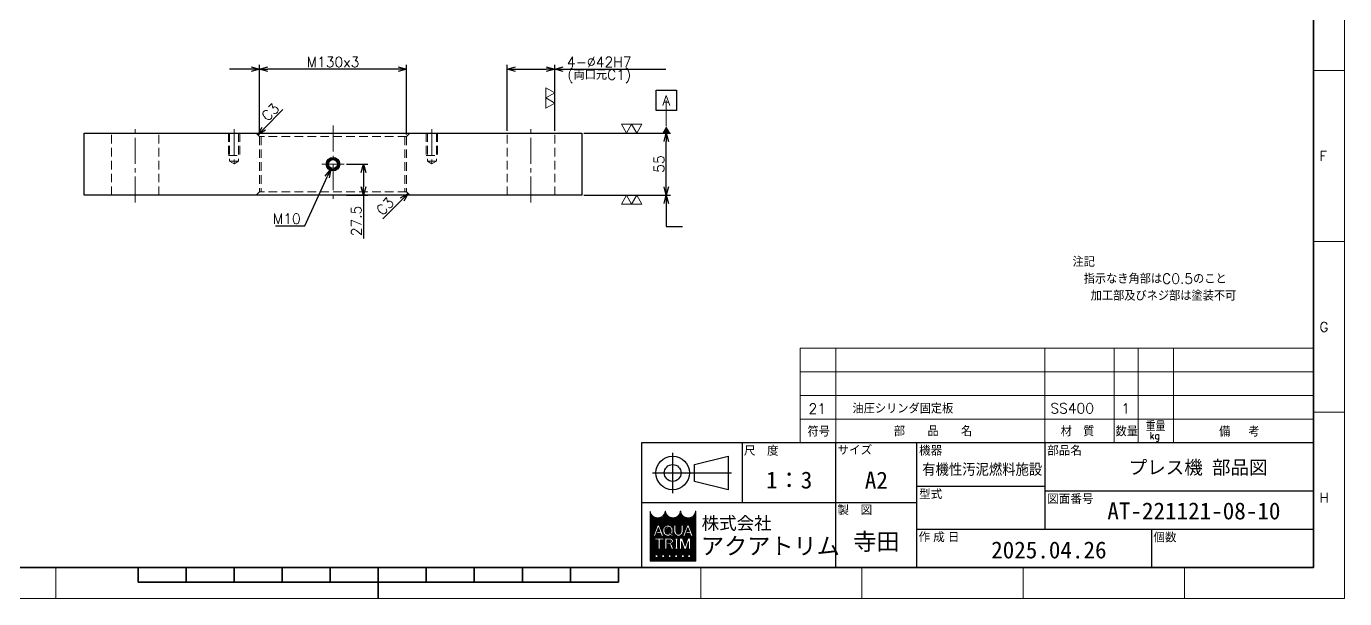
# Model space of a CAD drawing. Header units: millimetres. Extents: x 0 to 1764, y -26 to 1242.
# Drawn here: x 598 to 1764, y 0 to 507 of the extents above; entities that cross this region are included whole.
import ezdxf
from ezdxf import colors
from ezdxf.entities.mleader import LeaderData, LeaderLine
from ezdxf.enums import TextEntityAlignment as Align
from ezdxf.math import Vec2, Vec3

# ---------------------------------------------------------------- set-up
doc = ezdxf.new("R2010")
doc.units = ezdxf.units.MM
doc.header["$LTSCALE"] = 1.2
doc.header["$PDMODE"] = 99
doc.header["$PDSIZE"] = 1
doc.linetypes.add('CENTER2', pattern=[28.575, 19.05, -3.175, 3.175, -3.175])
doc.linetypes.add('HIDDEN', pattern=[9.525, 6.35, -3.175])
for name, color, linetype, lineweight in [('04_HIDDEN', 2, 'HIDDEN', 13), ('05_CENTER', 4, 'CENTER2', 13), ('07_TEXT', 3, 'Continuous', 13), ('08_DIM', 3, 'Continuous', 13), ('90_FRAME', 5, 'Continuous', 35)]:
    doc.layers.add(name, color=color, linetype=linetype, lineweight=lineweight)
doc.layers.add('91_BLANK', color=5, linetype='Continuous', lineweight=0, plot=False)
doc.styles.add('KSS_TXT', font='txt.shx', dxfattribs={"bigfont": 'extfont2.shx'})
doc.styles.add('MS_G', font='MS Gothic.ttf')
doc.styles.get("Standard").update_dxf_attribs({"font": 'txt.shx', "bigfont": 'extfont2.shx'})
doc.styles.add('表題用', font='MS PGothic.ttf')
doc.dimstyles.new('KSS_DIM', dxfattribs={"dimscale": 3, "dimtxt": 3, "dimasz": 2.5, "dimexe": 1.25, "dimexo": 0.625, "dimtad": 1, "dimdsep": 46, "dimtxsty": 'KSS_TXT', "dimblk": 'OPEN30', "dimcen": 0, "dimazin": 2, "dimtfac": 0.75, "dimtmove": 0, "dimatfit": 3, "dimldrblk": 'OPEN30', "dimfxl": 1.25, "dimtolj": 1, "dimarcsym": 0})
doc.dimstyles.new('KSS_DIM$3', dxfattribs={"dimscale": 3, "dimtxt": 3, "dimasz": 2.5, "dimexe": 1.25, "dimexo": 0.625, "dimtad": 1, "dimtih": 1, "dimtoh": 1, "dimdsep": 46, "dimtxsty": 'KSS_TXT', "dimblk": 'OPEN30', "dimcen": 0, "dimazin": 2, "dimtfac": 0.75, "dimtofl": 0, "dimtmove": 0, "dimatfit": 3, "dimldrblk": 'OPEN30', "dimfxl": 1.25, "dimtolj": 1, "dimarcsym": 0})

# ---------------------------------------------------------------- blocks, each defined once
blk = doc.blocks.new('_Open30')
at = {"color": 0, "linetype": 'ByBlock', "lineweight": -2}
for p, q in [((-1, 0.27), (0, 0)), ((0, 0), (-1, -0.27)), ((0, 0), (-1, 0))]:
    blk.add_line(p, q, dxfattribs=at)
blk = doc.blocks.new('*D142')
at = {"layer": '08_DIM', "color": 0, "lineweight": -2, "transparency": 16777216}
for p, q in [((881.4, 384.7), (900.3, 384.7)), ((896.6, 377.2), (896.6, 364.7)), ((881.4, 357.2), (900.3, 357.2)), ((896.6, 357.2), (896.6, 318.9))]:
    blk.add_line(p, q, dxfattribs=at)
at = {"layer": 'Defpoints', "color": 0, "transparency": 16777216}
for p in [(879.5, 384.7), (879.5, 357.2), (896.6, 357.2)]:
    blk.add_point(p, dxfattribs=at)
at = {"layer": '08_DIM', "color": 0, "lineweight": -2, "transparency": 16777216, "xscale": 7.5, "yscale": 7.5, "zscale": 7.5}
for p, rotation in [((896.6, 384.7), 90), ((896.6, 357.2), 270)]:
    blk.add_blockref('_Open30', p, dxfattribs=dict(at, rotation=rotation))
at = {"layer": '08_DIM', "color": 0, "transparency": 16777216, "insert": (890.2, 334.3), "char_height": 9, "attachment_point": 5, "rotation": 90, "style": 'KSS_TXT'}
blk.add_mtext('\\A1;27.5', dxfattribs=at)
blk = doc.blocks.new('*D143')
at = {"layer": '08_DIM', "color": 0, "lineweight": -2, "transparency": 16777216}
for p, q in [((1091.5, 412.2), (1168.1, 412.2)), ((1164.3, 364.7), (1164.3, 404.7)), ((1091.5, 357.2), (1168.1, 357.2))]:
    blk.add_line(p, q, dxfattribs=at)
at = {"layer": 'Defpoints', "color": 0, "transparency": 16777216}
for p in [(1089.6, 412.2), (1164.3, 412.2), (1089.6, 357.2)]:
    blk.add_point(p, dxfattribs=at)
at = {"layer": '08_DIM', "color": 0, "lineweight": -2, "transparency": 16777216, "xscale": 7.5, "yscale": 7.5, "zscale": 7.5}
for p, rotation in [((1164.3, 412.2), 90), ((1164.3, 357.2), 270)]:
    blk.add_blockref('_Open30', p, dxfattribs=dict(at, rotation=rotation))
at = {"layer": '08_DIM', "color": 0, "transparency": 16777216, "insert": (1157.9, 384.7), "char_height": 9, "attachment_point": 5, "rotation": 90, "style": 'KSS_TXT'}
blk.add_mtext('\\A1;55', dxfattribs=at)
blk = doc.blocks.new('*D144')
at = {"layer": '08_DIM', "color": 0, "lineweight": -2, "transparency": 16777216}
for p, q in [((1023.6, 414), (1023.6, 472.4)), ((1031.1, 468.7), (1058.1, 468.7)), ((1065.6, 414), (1065.6, 472.4)), ((1065.6, 468.7), (1136.9, 468.7))]:
    blk.add_line(p, q, dxfattribs=at)
at = {"layer": 'Defpoints', "color": 0, "transparency": 16777216}
for p in [(1065.6, 468.7), (1023.6, 412.2), (1065.6, 412.2)]:
    blk.add_point(p, dxfattribs=at)
at = {"layer": '08_DIM', "color": 0, "lineweight": -2, "transparency": 16777216, "xscale": 7.5, "yscale": 7.5, "zscale": 7.5, "rotation": 180}
blk.add_blockref('_Open30', (1023.6, 468.7), dxfattribs=at)
at = {"layer": '08_DIM', "color": 0, "lineweight": -2, "transparency": 16777216, "xscale": 7.5, "yscale": 7.5, "zscale": 7.5}
blk.add_blockref('_Open30', (1065.6, 468.7), dxfattribs=at)
at = {"layer": '08_DIM', "color": 0, "transparency": 16777216, "char_height": 9, "attachment_point": 5, "style": 'KSS_TXT'}
for s, insert in [('\\A1;4-%%C42H7', (1105, 475)), ('\\A1;(両口元C1)', (1105, 462.3))]:
    blk.add_mtext(s, dxfattribs=dict(at, insert=insert))
blk = doc.blocks.new('*D145')
at = {"layer": '08_DIM', "color": 0, "lineweight": -2, "transparency": 16777216}
for p, q in [((804.6, 411), (804.6, 472.4)), ((927.1, 468.7), (812.1, 468.7)), ((934.6, 411), (934.6, 472.4))]:
    blk.add_line(p, q, dxfattribs=at)
at = {"layer": 'Defpoints', "color": 0, "transparency": 16777216}
for p in [(804.6, 468.7), (804.6, 409.2), (934.6, 409.2)]:
    blk.add_point(p, dxfattribs=at)
at = {"layer": '08_DIM', "color": 0, "lineweight": -2, "transparency": 16777216, "xscale": 7.5, "yscale": 7.5, "zscale": 7.5, "rotation": 180}
blk.add_blockref('_Open30', (804.6, 468.7), dxfattribs=at)
at = {"layer": '08_DIM', "color": 0, "lineweight": -2, "transparency": 16777216, "xscale": 7.5, "yscale": 7.5, "zscale": 7.5}
blk.add_blockref('_Open30', (934.6, 468.7), dxfattribs=at)
at = {"layer": '08_DIM', "color": 0, "transparency": 16777216, "insert": (869.6, 475), "char_height": 9, "attachment_point": 5, "style": 'KSS_TXT'}
blk.add_mtext('\\A1;M130x3', dxfattribs=at)
blk = doc.blocks.new('*D146')
at = {"layer": '08_DIM', "color": 0, "lineweight": -2, "transparency": 16777216}
blk.add_line((808.4, 416), (825.3, 432.9), dxfattribs=at)
at = {"layer": 'Defpoints', "color": 0, "transparency": 16777216}
for p in [(834.3, 441.8), (834.3, 441.8), (803.1, 410.7)]:
    blk.add_point(p, dxfattribs=at)
at = {"layer": '08_DIM', "color": 0, "lineweight": -2, "transparency": 16777216, "xscale": 7.5, "yscale": 7.5, "zscale": 7.5, "rotation": 224.9999999999736}
blk.add_blockref('_Open30', (803.1, 410.7), dxfattribs=at)
at = {"layer": '08_DIM', "color": 0, "transparency": 16777216, "insert": (814.2, 430.7), "char_height": 9, "attachment_point": 5, "rotation": 45, "style": 'KSS_TXT'}
blk.add_mtext('\\A1;C3', dxfattribs=at)
blk = doc.blocks.new('*D147')
at = {"layer": '08_DIM', "color": 0, "lineweight": -2, "transparency": 16777216}
blk.add_line((930.8, 353.3), (913.6, 336.1), dxfattribs=at)
at = {"layer": 'Defpoints', "color": 0, "transparency": 16777216}
for p in [(936.1, 358.7), (904.4, 326.9), (904.4, 326.9)]:
    blk.add_point(p, dxfattribs=at)
at = {"layer": '08_DIM', "color": 0, "lineweight": -2, "transparency": 16777216, "xscale": 7.5, "yscale": 7.5, "zscale": 7.5, "rotation": 44.99999999997391}
blk.add_blockref('_Open30', (936.1, 358.7), dxfattribs=at)
at = {"layer": '08_DIM', "color": 0, "transparency": 16777216, "insert": (915.7, 347.3), "char_height": 9, "attachment_point": 5, "rotation": 45, "style": 'KSS_TXT'}
blk.add_mtext('\\A1;C3', dxfattribs=at)
blk = doc.blocks.new('p1ba02')
for p, q in [((-1.5, 2.6), (1.5, 2.6)), ((0, 0), (-1.5, 2.6)), ((1.5, 2.6), (0, 0)), ((3, 0), (1.5, 2.6)), ((1.5, 2.6), (4.5, 2.6)), ((4.5, 2.6), (3, 0))]:
    blk.add_line(p, q)
blk = doc.blocks.new('*D150')
at = {"layer": '08_DIM', "color": 0, "lineweight": -2, "transparency": 16777216}
for p, q in [((844.8, 329.9), (864.5, 373.3)), ((818.8, 329.9), (844.8, 329.9))]:
    blk.add_line(p, q, dxfattribs=at)
at = {"layer": 'Defpoints', "color": 0, "transparency": 16777216}
for p in [(871.7, 389.2), (867.6, 380.1)]:
    blk.add_point(p, dxfattribs=at)
at = {"layer": '08_DIM', "color": 0, "lineweight": -2, "transparency": 16777216, "xscale": 7.5, "yscale": 7.5, "zscale": 7.5, "rotation": 65.62129502531882}
blk.add_blockref('_Open30', (867.6, 380.1), dxfattribs=at)
at = {"layer": '08_DIM', "color": 0, "transparency": 16777216, "insert": (828.7, 336.3), "char_height": 9, "attachment_point": 5, "style": 'KSS_TXT'}
blk.add_mtext('\\A1;M10', dxfattribs=at)
blk = doc.blocks.new('AM_DATUM')
at = {"transparency": 16777216}
blk.add_lwpolyline([(3, -3), (-3, -3), (-3, 3), (3, 3)], close=True, dxfattribs=at)
blk.add_attdef('DATUM', text='', height=3, dxfattribs=at).set_placement((0, 0), align=Align.MIDDLE)
blk = doc.blocks.new('_DatumFilled')
at = {"color": 0, "linetype": 'ByBlock'}
blk.add_solid([(0, 0.58), (-1, 0), (0, -0.58)], dxfattribs=at)

msp = doc.modelspace()

# ---------------------------------------------------------------- hatches: boundary and pattern name
at = {"layer": '90_FRAME', "lineweight": 5}
h = msp.add_hatch(dxfattribs=at)
h.set_pattern_fill('_USER', color=4, scale=0.9, angle=45, pattern_type=0)
h.set_pattern_definition([(45, (-709.2579, -11.2265), (-0.6363961, 0.6363961), [])])
edge = h.paths.add_edge_path()
edge.add_arc((1190.33, 77.307), 0.192, 90, 180)
edge.add_ellipse((1183.606, 77.307), major_axis=(-6.532, 0), ratio=0.88235294, start_angle=360, end_angle=540, ccw=False)
edge.add_arc((1176.882, 77.307), 0.192, 3.187318, 180)
edge.add_ellipse((1170.158, 77.307), major_axis=(-6.532, 0), ratio=0.88235294, start_angle=360, end_angle=540, ccw=False)
edge.add_arc((1163.433, 77.307), 0.192, 3.187318, 180)
edge.add_ellipse((1156.709, 77.307), major_axis=(-6.532, 0), ratio=0.88235294, start_angle=360, end_angle=540, ccw=False)
edge.add_arc((1149.985, 77.307), 0.192, 3.187318, 90)
edge.add_line((1149.985, 77.499), (1149.985, 33.119))
edge.add_line((1149.985, 33.119), (1190.33, 33.119))
edge.add_line((1190.33, 33.119), (1190.33, 77.499))
h.paths.add_polyline_path([(1156.491, 65.047), (1158.084, 65.047), (1161.706, 55.487), (1161.706, 55.441), (1159.981, 55.441), (1159.08, 57.973), (1155.533, 57.973), (1156.053, 59.433), (1158.56, 59.433), (1157.287, 63.007), (1154.593, 55.441), (1152.868, 55.441), (1152.868, 55.487)], flags=16)
edge = h.paths.add_edge_path(flags=16)
edge.add_ellipse((1165.715, 60.82), major_axis=(-4.419, 0), ratio=0.95652174, start_angle=180, end_angle=360, ccw=False)
edge.add_line((1170.134, 60.82), (1170.134, 59.667))
edge.add_ellipse((1165.715, 59.667), major_axis=(-4.419, 0), ratio=0.95652174, start_angle=142.105255, end_angle=180, ccw=False)
edge.add_line((1169.202, 57.071), (1167.964, 58.092))
edge.add_ellipse((1165.715, 59.781), major_axis=(2.818, 0), ratio=0.99503582, start_angle=-37.042763, end_angle=0)
edge.add_line((1168.533, 59.78), (1168.533, 60.707))
edge.add_ellipse((1165.715, 60.707), major_axis=(2.818, 0), ratio=0.99471826, start_angle=360, end_angle=540)
edge.add_line((1162.897, 60.707), (1162.897, 59.78))
edge.add_ellipse((1165.715, 59.781), major_axis=(2.818, 0), ratio=0.99503582, start_angle=-180, end_angle=-65.757949)
edge.add_line((1166.872, 57.224), (1166.087, 57.988))
edge.add_line((1166.087, 57.988), (1166.938, 58.891))
edge.add_line((1166.938, 58.891), (1170.497, 55.959))
edge.add_line((1170.497, 55.959), (1169.385, 54.779))
edge.add_line((1169.385, 54.779), (1168.049, 56.079))
edge.add_ellipse((1165.715, 59.667), major_axis=(-4.419, 0), ratio=0.95652174, start_angle=0, end_angle=121.883625, ccw=False)
edge.add_line((1161.296, 59.667), (1161.296, 60.82))
h.paths.add_polyline_path([(1161.992, 53.52), (1161.992, 52.175), (1159.11, 52.175, 0.41421356), (1158.918, 51.983), (1158.918, 43.914), (1157.189, 43.914), (1157.189, 51.983, 0.41421356), (1156.997, 52.175), (1154.115, 52.175), (1154.115, 53.52)], flags=16)
edge = h.paths.add_edge_path(flags=16)
edge.add_line((1163.087, 53.52), (1167.505, 53.52))
edge.add_ellipse((1167.505, 50.993), major_axis=(-3.101, 0), ratio=0.8148203, start_angle=111.386975, end_angle=270, ccw=False)
edge.add_arc((1167.981, 47.568), 1.256, 22.272952, 58.553113, ccw=False)
edge.add_line((1169.143, 48.044), (1170.799, 43.991))
edge.add_line((1170.799, 43.991), (1170.799, 43.914))
edge.add_line((1170.799, 43.914), (1168.935, 43.914))
edge.add_line((1168.935, 43.914), (1167.473, 47.984))
edge.add_arc((1166.76, 47.697), 0.768, 21.928298, 90)
edge.add_line((1166.76, 48.466), (1164.873, 48.466))
edge.add_line((1164.873, 48.466), (1164.873, 49.811))
edge.add_line((1164.873, 49.811), (1167.736, 49.811))
edge.add_arc((1167.695, 50.993), 1.183, 271.997057, 448.002943)
edge.add_line((1167.736, 52.175), (1164.816, 52.175))
edge.add_line((1164.816, 52.175), (1164.816, 43.914))
edge.add_line((1164.816, 43.914), (1163.087, 43.914))
edge.add_line((1163.087, 43.914), (1163.087, 53.52))
h.paths.add_polyline_path([(1171.022, 65.047), (1172.751, 65.047), (1172.751, 59.667, 0.17503056), (1173.514, 57.466, 0.25714961), (1176.599, 57.466, 0.17503056), (1177.362, 59.667), (1177.362, 65.047), (1179.091, 65.047), (1179.091, 59.32, -0.37939124), (1175.345, 55.441), (1174.768, 55.441, -0.37939124), (1171.022, 59.32)], flags=16)
h.paths.add_polyline_path([(1172.256, 53.52), (1174.369, 53.52), (1174.369, 52.175, 0.41421356), (1174.177, 51.983), (1174.177, 45.451, 0.41421356), (1174.369, 45.259), (1174.369, 43.914), (1172.256, 43.914), (1172.256, 45.259, 0.41421356), (1172.448, 45.451), (1172.448, 51.983, 0.41421356), (1172.256, 52.175)], flags=16)
h.paths.add_polyline_path([(1176.1, 53.52), (1178.609, 53.52), (1180.903, 46.543), (1183.197, 53.52), (1185.708, 53.52), (1185.708, 43.914), (1183.978, 43.914), (1183.978, 50.638), (1181.768, 43.914), (1180.038, 43.914), (1177.827, 50.638), (1177.829, 43.914), (1176.1, 43.914)], flags=16)
h.paths.add_polyline_path([(1182.616, 65.047), (1184.209, 65.047), (1187.831, 55.487), (1187.831, 55.441), (1186.106, 55.441), (1185.205, 57.973), (1181.658, 57.973), (1182.178, 59.433), (1184.685, 59.433), (1183.412, 63.007), (1180.718, 55.441), (1178.994, 55.441), (1178.994, 55.487)], flags=16)
h.paths.add_polyline_path([(1154.596, 38.883), (1156.901, 38.883), (1156.901, 36.577), (1154.596, 36.577)], flags=16)
h.paths.add_polyline_path([(1160.36, 38.883), (1162.665, 38.883), (1162.665, 36.577), (1160.36, 36.577)], flags=16)
h.paths.add_polyline_path([(1166.123, 38.883), (1168.429, 38.883), (1168.429, 36.577), (1166.123, 36.577)], flags=16)
h.paths.add_polyline_path([(1171.887, 38.883), (1174.192, 38.883), (1174.192, 36.577), (1171.887, 36.577)], flags=16)
h.paths.add_polyline_path([(1177.65, 38.883), (1179.956, 38.883), (1179.956, 36.577), (1177.65, 36.577)], flags=16)
h.paths.add_polyline_path([(1183.414, 38.883), (1185.719, 38.883), (1185.719, 36.577), (1183.414, 36.577)], flags=16)

# ---------------------------------------------------------------- linework, layer by layer
msp.add_lwpolyline([(649.62, 412.152), (1089.62, 412.152), (1089.62, 357.152), (649.62, 357.152)], close=True)
at = {"color": 0}
for radius in [6, 5, 4]:
    msp.add_circle((869.62, 384.652), radius, dxfattribs=at)
at = {"layer": '04_HIDDEN', "color": 9}
for p, q in [((673.62, 357.152), (673.62, 412.152)), ((715.62, 357.152), (715.62, 412.152)), ((1023.62, 357.152), (1023.62, 412.152)), ((1065.62, 357.152), (1065.62, 412.152))]:
    msp.add_line(p, q, dxfattribs=at)
at = {"layer": '04_HIDDEN'}
for p, q in [((777.12, 412.152), (777.12, 392.152)), ((778.12, 412.152), (778.12, 387.152)), ((786.12, 412.152), (786.12, 387.152)), ((787.12, 412.152), (787.12, 392.152)), ((801.62, 412.152), (804.62, 409.152)), ((804.62, 409.152), (804.62, 360.152)), ((934.62, 409.152), (804.62, 409.152)), ((806.12, 409.152), (806.12, 360.152)), ((933.12, 409.152), (933.12, 360.152)), ((937.62, 412.152), (934.62, 409.152)), ((934.62, 409.152), (934.62, 360.152)), ((952.12, 412.152), (952.12, 392.152)), ((953.12, 412.152), (953.12, 387.152)), ((961.12, 412.152), (961.12, 387.152)), ((962.12, 412.152), (962.12, 392.152)), ((777.12, 392.152), (787.12, 392.152)), ((778.12, 387.152), (786.12, 387.152)), ((782.12, 384.843), (778.12, 387.152)), ((786.12, 387.152), (782.12, 384.843)), ((952.12, 392.152), (962.12, 392.152)), ((953.12, 387.152), (961.12, 387.152)), ((957.12, 384.843), (953.12, 387.152)), ((961.12, 387.152), (957.12, 384.843)), ((801.62, 357.152), (804.62, 360.152)), ((934.62, 360.152), (804.62, 360.152)), ((937.62, 357.152), (934.62, 360.152))]:
    msp.add_line(p, q, dxfattribs=at)
at = {"layer": '05_CENTER', "color": 9}
for p, q in [((694.62, 350.704), (694.62, 418.601)), ((1044.62, 350.704), (1044.62, 418.601))]:
    msp.add_line(p, q, dxfattribs=at)
at = {"layer": '05_CENTER'}
for p, q in [((782.12, 415.54), (782.12, 382.047)), ((869.62, 418.744), (869.62, 350.561)), ((957.12, 415.54), (957.12, 382.047)), ((879.535, 384.652), (859.706, 384.652))]:
    msp.add_line(p, q, dxfattribs=at)
at = {"layer": '90_FRAME', "color": 4, "lineweight": 13}
for p, q in [((1764.068, 467.394), (1736.459, 467.394)), ((1764.068, 316.17), (1736.459, 316.17)), ((1282.795, 221.8), (1282.795, 137.8)), ((1282.795, 221.8), (1736.459, 221.8)), ((1314.295, 221.8), (1314.295, 137.8)), ((1499.066, 221.8), (1499.066, 137.8)), ((1560.398, 221.8), (1560.398, 137.8)), ((1581.398, 221.8), (1581.398, 137.8)), ((1612.898, 221.8), (1612.898, 137.8)), ((1282.795, 200.8), (1736.459, 200.8)), ((1282.795, 179.8), (1736.459, 179.8)), ((1764.068, 164.946), (1736.459, 164.946)), ((1282.795, 158.8), (1736.459, 158.8)), ((624.464, 0), (624.464, 27.485)), ((1194.737, 0), (1194.737, 27.485)), ((1337.305, 0), (1337.305, 27.485)), ((1479.873, 0), (1479.873, 27.485)), ((1622.441, 0), (1622.441, 27.485))]:
    msp.add_line(p, q, dxfattribs=at)
at = {"layer": '90_FRAME', "color": 0, "lineweight": 25}
for p, q in [((1169.931, 93.462), (1169.931, 129.102)), ((1231.559, 84.764), (1231.559, 137.8)), ((1314.295, 27.485), (1314.295, 137.8)), ((1385.78, 27.485), (1385.78, 137.8)), ((1499.066, 137.8), (1499.066, 61.428)), ((1152.111, 111.282), (1221.906, 111.282)), ((1385.78, 99.614), (1499.066, 99.614)), ((1499.066, 95.371), (1736.459, 95.371)), ((1385.78, 84.764), (1142.459, 84.764)), ((1385.78, 61.428), (1736.459, 61.428)), ((1593.187, 61.428), (1593.187, 27.485))]:
    msp.add_line(p, q, dxfattribs=at)
at = {"layer": '90_FRAME', "color": 4, "lineweight": 5}
for p, q in [((1149.985, 33.119), (1149.985, 77.499)), ((1190.33, 77.499), (1190.33, 33.119)), ((1152.868, 55.487), (1156.491, 65.047)), ((1154.593, 55.441), (1157.287, 63.007)), ((1155.533, 57.973), (1156.053, 59.433)), ((1156.053, 59.433), (1158.56, 59.433)), ((1156.491, 65.047), (1158.084, 65.047)), ((1158.56, 59.433), (1157.287, 63.007)), ((1161.706, 55.487), (1158.084, 65.047)), ((1161.296, 60.82), (1161.296, 59.667)), ((1162.897, 60.707), (1162.897, 59.785)), ((1166.087, 57.988), (1166.938, 58.891)), ((1166.938, 58.891), (1170.497, 55.959)), ((1168.533, 60.707), (1168.533, 59.785)), ((1170.134, 60.82), (1170.134, 59.667)), ((1171.022, 59.32), (1171.022, 65.047)), ((1172.751, 65.047), (1171.022, 65.047)), ((1172.751, 59.667), (1172.751, 65.047)), ((1177.362, 59.667), (1177.362, 65.047)), ((1177.362, 65.047), (1179.091, 65.047)), ((1178.994, 55.487), (1182.616, 65.047)), ((1179.091, 59.32), (1179.091, 65.047)), ((1180.718, 55.441), (1183.412, 63.007)), ((1181.658, 57.973), (1182.178, 59.433)), ((1182.178, 59.433), (1184.685, 59.433)), ((1182.616, 65.047), (1184.209, 65.047)), ((1184.685, 59.433), (1183.412, 63.007)), ((1187.831, 55.487), (1184.209, 65.047)), ((1152.868, 55.441), (1152.868, 55.487)), ((1152.868, 55.487), (1152.868, 55.487)), ((1152.868, 55.441), (1152.868, 55.487)), ((1152.868, 55.441), (1154.593, 55.441)), ((1154.115, 53.52), (1161.992, 53.52)), ((1154.115, 53.52), (1154.115, 52.175)), ((1154.115, 52.175), (1156.997, 52.175)), ((1155.533, 57.973), (1159.08, 57.973)), ((1157.189, 43.914), (1157.189, 51.983)), ((1158.918, 43.914), (1158.918, 51.983)), ((1159.981, 55.441), (1159.08, 57.973)), ((1159.11, 52.175), (1161.992, 52.175)), ((1161.706, 55.441), (1159.981, 55.441)), ((1161.706, 55.441), (1161.706, 55.487)), ((1161.992, 53.52), (1161.992, 52.175)), ((1163.087, 53.52), (1163.087, 43.914)), ((1163.087, 53.52), (1167.505, 53.52)), ((1164.816, 43.914), (1164.816, 52.175)), ((1164.816, 52.175), (1167.736, 52.175)), ((1164.873, 48.466), (1164.873, 49.811)), ((1164.873, 49.811), (1167.736, 49.811)), ((1164.873, 48.466), (1166.76, 48.466)), ((1166.087, 57.988), (1166.872, 57.224)), ((1167.473, 47.984), (1168.935, 43.914)), ((1167.964, 58.092), (1169.202, 57.071)), ((1168.049, 56.079), (1169.385, 54.779)), ((1169.143, 48.044), (1170.799, 43.991)), ((1169.385, 54.779), (1170.497, 55.959)), ((1172.256, 53.52), (1174.369, 53.52)), ((1172.256, 53.52), (1172.256, 52.175)), ((1172.448, 45.451), (1172.448, 51.983)), ((1174.177, 45.451), (1174.177, 51.983)), ((1174.369, 53.52), (1174.369, 52.175)), ((1175.345, 55.441), (1174.768, 55.441)), ((1176.1, 53.52), (1176.1, 43.914)), ((1176.1, 53.52), (1178.609, 53.52)), ((1177.829, 43.914), (1177.827, 50.638)), ((1180.038, 43.914), (1177.827, 50.638)), ((1180.903, 46.543), (1178.609, 53.52)), ((1178.994, 55.441), (1178.994, 55.487)), ((1178.994, 55.487), (1178.994, 55.487)), ((1178.994, 55.441), (1178.994, 55.487)), ((1178.994, 55.441), (1180.718, 55.441)), ((1180.903, 46.543), (1183.197, 53.52)), ((1181.658, 57.973), (1185.205, 57.973)), ((1181.768, 43.914), (1183.978, 50.638)), ((1185.708, 53.52), (1183.197, 53.52)), ((1183.978, 50.638), (1183.978, 43.914)), ((1186.106, 55.441), (1185.205, 57.973)), ((1185.708, 43.914), (1185.708, 53.52)), ((1187.831, 55.441), (1186.106, 55.441)), ((1187.831, 55.441), (1187.831, 55.487)), ((1154.596, 38.883), (1156.901, 38.883)), ((1154.596, 38.883), (1154.596, 36.577)), ((1156.901, 36.577), (1154.596, 36.577)), ((1156.901, 38.883), (1156.901, 36.577)), ((1157.189, 43.914), (1158.918, 43.914)), ((1160.36, 38.883), (1162.665, 38.883)), ((1160.36, 38.883), (1160.36, 36.577)), ((1162.665, 36.577), (1160.36, 36.577)), ((1162.665, 38.883), (1162.665, 36.577)), ((1163.087, 43.914), (1164.816, 43.914)), ((1166.123, 38.883), (1168.429, 38.883)), ((1166.123, 38.883), (1166.123, 36.577)), ((1168.429, 36.577), (1166.123, 36.577)), ((1168.429, 38.883), (1168.429, 36.577)), ((1168.935, 43.914), (1170.799, 43.914)), ((1170.799, 43.991), (1170.799, 43.914)), ((1171.887, 38.883), (1174.192, 38.883)), ((1171.887, 38.883), (1171.887, 36.577)), ((1174.192, 36.577), (1171.887, 36.577)), ((1172.256, 43.914), (1172.256, 45.259)), ((1172.256, 43.914), (1174.369, 43.914)), ((1174.192, 38.883), (1174.192, 36.577)), ((1174.369, 43.914), (1174.369, 45.259)), ((1176.1, 43.914), (1177.829, 43.914)), ((1177.65, 38.883), (1179.956, 38.883)), ((1177.65, 38.883), (1177.65, 36.577)), ((1179.956, 36.577), (1177.65, 36.577)), ((1179.956, 38.883), (1179.956, 36.577)), ((1180.038, 43.914), (1181.768, 43.914)), ((1185.719, 38.883), (1183.414, 38.883)), ((1183.414, 38.883), (1183.414, 36.577)), ((1183.414, 36.577), (1185.719, 36.577)), ((1183.978, 43.914), (1185.708, 43.914)), ((1185.719, 38.883), (1185.719, 36.577)), ((1190.33, 33.119), (1149.985, 33.119))]:
    msp.add_line(p, q, dxfattribs=at)
at = {"layer": '90_FRAME'}
for p, q in [((697.224, 14.743), (697.224, 27.485)), ((739.699, 14.743), (739.699, 27.485)), ((782.175, 14.743), (782.175, 27.485)), ((824.65, 14.743), (824.65, 27.485)), ((867.125, 14.743), (867.125, 27.485)), ((909.6, 0), (909.6, 27.485)), ((952.076, 14.743), (952.076, 27.485)), ((994.551, 14.743), (994.551, 27.485)), ((1037.026, 14.743), (1037.026, 27.485)), ((1079.501, 14.743), (1079.501, 27.485)), ((1121.977, 14.743), (1121.977, 27.485)), ((697.224, 14.743), (1121.977, 14.743))]:
    msp.add_line(p, q, dxfattribs=at)
msp.add_lwpolyline([(82.742, 27.485), (1736.459, 27.485), (1736.459, 1209.75), (82.742, 1209.75)], close=True, dxfattribs=at)
at = {"layer": '90_FRAME', "color": 0, "lineweight": 25}
msp.add_lwpolyline([(1142.459, 27.485), (1736.459, 27.485), (1736.459, 137.8), (1142.459, 137.8)], close=True, dxfattribs=at)
msp.add_lwpolyline([(1189.236, 118.707), (1218.936, 126.132), (1218.936, 96.432), (1189.236, 103.857), (1189.236, 118.707)], dxfattribs=at)
for radius in [14.85, 7.425]:
    msp.add_circle((1169.931, 111.282), radius, dxfattribs=at)
at = {"layer": '90_FRAME', "color": 4, "lineweight": 5}
for centre, radius, start, end in [((1149.985, 77.307), 0.192, 0, 90), ((1163.433, 77.307), 0.192, 0, 180), ((1163.433, 77.307), 0.192, 0, 90), ((1176.882, 77.307), 0.192, 0, 180), ((1190.33, 77.307), 0.192, 90, 180), ((1175.083, 59.494), 4.065, 182.450031, 265.555257), ((1176.181, 59.623), 3.43, 179.252794, 218.964572), ((1175.029, 59.494), 4.065, 274.444743, 357.549969), ((1173.932, 59.623), 3.43, 321.035428, 0.747206), ((1156.997, 51.983), 0.192, 0, 90), ((1159.11, 51.983), 0.192, 90, 180), ((1166.76, 47.697), 0.768, 21.928298, 90), ((1167.695, 50.993), 1.183, 271.997057, 88.002943), ((1167.981, 47.568), 1.256, 22.272952, 58.553113), ((1172.256, 51.983), 0.192, 0, 90), ((1175.056, 60.267), 3.198, 241.157728, 298.842272), ((1174.369, 51.983), 0.192, 90, 180), ((1172.256, 45.451), 0.192, 270, 0), ((1174.369, 45.451), 0.192, 180, 270)]:
    msp.add_arc(centre, radius, start, end, dxfattribs=at)
for centre, major_axis, ratio, start_param, end_param in [((1156.709, 77.307), (-6.532, 0), 0.88235294, 6.28318531, 9.42477796), ((1170.158, 77.307), (-6.532, 0), 0.88235294, 6.28318531, 9.42477796), ((1183.606, 77.307), (-6.532, 0), 0.88235294, 6.28318531, 9.42477796), ((1165.715, 60.82), (-4.419, 0), 0.95652174, 3.14159265, 6.28318531), ((1165.715, 60.707), (2.818, 0), 0.99471826, 6.28318531, 9.42477796), ((1167.505, 50.993), (-3.101, 0), 0.8148203, 1.94406945, 4.71238898)]:
    msp.add_ellipse(centre, major_axis=major_axis, ratio=ratio, start_param=start_param, end_param=end_param, dxfattribs=at)
at = {"layer": '90_FRAME', "color": 4, "lineweight": 5, "extrusion": (0, 0, -1)}
for centre, major_axis, ratio, start_param, end_param in [((1165.715, 59.667), (-4.419, 0), 0.95652174, 4.15591475, 6.28318531), ((1165.715, 59.781), (2.818, 0), 0.99503582, 7.43087802, 9.42477796), ((1165.715, 59.781), (2.818, 0), 0.99503582, 6.28318531, 6.92970349), ((1165.715, 59.667), (-4.419, 0), 0.95652174, 3.14159265, 3.80298072)]:
    msp.add_ellipse(centre, major_axis=major_axis, ratio=ratio, start_param=start_param, end_param=end_param, dxfattribs=at)
at = {"layer": '91_BLANK'}
msp.add_lwpolyline([(0, 0), (1764.068, 0), (1764.068, 1241.619), (0, 1241.619)], close=True, dxfattribs=at)

# ---------------------------------------------------------------- block references
at = {"layer": '08_DIM', "xscale": 3, "yscale": 3, "zscale": 3}
for p, rotation in [((1065.62, 438.729), 89.99999999999999), ((1138.125, 357.152), 180)]:
    msp.add_blockref('p1ba02', p, dxfattribs=dict(at, rotation=rotation))
at = {"layer": '08_DIM', "xscale": -3, "yscale": 3, "zscale": 3}
msp.add_blockref('p1ba02', (1138.125, 412.152), dxfattribs=at)

# ---------------------------------------------------------------- texts
at = {"layer": '07_TEXT', "ltscale": 2, "insert": (1523.492, 302.785), "char_height": 9, "attachment_point": 1}
msp.add_mtext_dynamic_manual_height_columns('注記\\P\u3000指示なき角部はC0.5のこと\\P  加工部及びネジ部は塗装不可', width=176.33606, gutter_width=15, heights=[0], dxfattribs=at)
at = {"layer": '90_FRAME', "color": 0, "lineweight": 13, "style": 'KSS_TXT'}
for s, p in [('F', (1741.947, 391.782)), ('G', (1741.947, 240.558)), ('H', (1741.947, 89.334))]:
    msp.add_text(s, height=8.52, dxfattribs=at).set_placement(p, align=Align.MIDDLE_LEFT)
at = {"layer": '90_FRAME', "color": 3, "lineweight": 13}
for s, p in [('21', (1297.772, 168.167)), ('1', (1570.491, 168.318))]:
    msp.add_text(s, height=9, dxfattribs=at).set_placement(p, align=Align.MIDDLE_CENTER)
for s, height, p in [('油圧シリンダ固定板', 9, (1328.925, 163.898)), ('SS400', 9, (1503.9, 164.018)), ('符号', 9, (1289.209, 143.519)), ('部\u3000\u3000品\u3000\u3000名', 9, (1365.505, 143.846)), ('材\u3000質', 9, (1513.071, 143.738)), ('数量', 9, (1561.501, 143.67)), ('重量', 7.5, (1588.258, 148.578)), ('備  考', 9, (1653.04, 143.519)), ('kg', 6, (1591.573, 141.24))]:
    msp.add_text(s, height=height, dxfattribs=at).set_placement(p)
at = {"layer": '90_FRAME', "color": 0, "style": '表題用'}
for s, p in [('尺\u3000度', (1232.904, 131.157)), ('サイズ', (1315.64, 131.716)), ('機器', (1387.819, 131.281)), ('部品名', (1501.105, 131.281)), ('型式', (1387.819, 92.72)), ('製\u3000図', (1315.64, 78.681)), ('図面番号', (1501.105, 88.477)), ('作 成 日', (1387.301, 54.624)), ('個数', (1594.969, 54.417))]:
    msp.add_text(s, height=7.5, dxfattribs=at).set_placement(p, align=Align.MIDDLE_LEFT)
at = {"layer": '90_FRAME', "color": 0, "style": 'MS_G', "width": 0.9}
msp.add_text('有機性汚泥燃料施設', height=9.6, dxfattribs=at).set_placement((1443.627, 109.737), align=Align.CENTER)
at = {"layer": '90_FRAME', "color": 0, "style": 'MS_G'}
msp.add_text('プレス機 部品図', height=12, dxfattribs=at).set_placement((1634.517, 110.167), align=Align.CENTER)
msp.add_text('A2', height=15, dxfattribs=at).set_placement((1350.037, 104.918), align=Align.MIDDLE)
for s, p in [('AT-221121-08-10', (1554.25, 70.159)), ('2025.04.26', (1451.534, 35.633))]:
    msp.add_text(s, height=15, dxfattribs=at).set_placement(p)
at = {"layer": '90_FRAME', "color": 4, "style": 'MS_G'}
msp.add_text('株式会社', height=11.3412, dxfattribs=at).set_placement((1226.509, 66.858), align=Align.MIDDLE_CENTER)
msp.add_text('アクアトリム', height=15, dxfattribs=at).set_placement((1194.945, 39.159))
at = {"layer": '90_FRAME', "color": 0, "style": 'MS_G'}
for tag, p in [('1：3', (1272.927, 104.918)), ('寺田', (1350.037, 50.821))]:
    msp.add_attdef(tag, text='', height=15, dxfattribs=at).set_placement(p, align=Align.MIDDLE)

# ---------------------------------------------------------------- dimensions: what is measured, and where the dimension line sits
at = {"layer": '08_DIM'}
dim = msp.add_linear_dim(base=(804.62, 468.666), p1=(934.62, 409.152), p2=(804.62, 409.152), text='M130x3', dimstyle='KSS_DIM', dxfattribs=at)
dim.commit()
dim.dimension.update_dxf_attribs({"geometry": '*D145', "text_midpoint": (869.62, 475.041)})
dim = msp.add_linear_dim(base=(1065.62, 468.666), p1=(1023.62, 412.152), p2=(1065.62, 412.152), text='4-%%C<>', dimstyle='KSS_DIM', override={"dimpost": 'H7\\X(両口元C1)'}, dxfattribs=at)
dim.commit()
dim.dimension.update_dxf_attribs({"geometry": '*D144', "text_midpoint": (1104.995, 475.041)})
for p1, p2, picture, middle in [((803.12, 410.652), (834.276, 441.808), '*D146', (814.19, 430.738)), ((936.12, 358.652), (904.351, 326.883), '*D147', (915.728, 347.276))]:
    dim = msp.add_aligned_dim(p1=p1, p2=p2, distance=0, text='C3', dimstyle='KSS_DIM', override={"dimse1": 1, "dimse2": 1, "dimsd2": 1}, dxfattribs=at)
    dim.commit()
    dim.dimension.update_dxf_attribs({"geometry": picture, "text_midpoint": middle})
for base, p1, p2, angle, picture, middle in [((1164.302, 412.152), (1089.62, 357.152), (1089.62, 412.152), 90, '*D143', (1157.915, 384.652)), ((896.571, 357.152), (879.535, 384.652), (879.535, 357.152), 270, '*D142', (890.189, 334.277))]:
    dim = msp.add_linear_dim(base=base, p1=p1, p2=p2, angle=angle, dimstyle='KSS_DIM', dxfattribs=at)
    dim.commit()
    dim.dimension.update_dxf_attribs({"geometry": picture, "text_midpoint": middle})
dim = msp.add_diameter_dim_2p(p1=(871.684, 389.207), p2=(867.556, 380.098), text='M<>', dimstyle='KSS_DIM$3', override={"dimpost": '<>', "dimtix": 1}, dxfattribs=at)
dim.commit()
dim.dimension.update_dxf_attribs({"geometry": '*D150', "text_midpoint": (828.692, 329.919), "dimtype": 163})

# ---------------------------------------------------------------- leaders
for points in [[(804.62, 468.666), (778.078, 468.666)], [(1065.62, 468.666), (1163.798, 468.666)], [(1164.302, 357.152), (1164.302, 329.566), (1178.695, 329.566)]]:
    msp.add_leader(points, dimstyle='KSS_DIM', dxfattribs=at)
ml = msp.add_multileader_block('Standard', dxfattribs=at)
ml.set_content('AM_DATUM', color=256, scale=3)
ml.set_attribute('DATUM', 'A', width=0)
ml.set_leader_properties(color=256, linetype='ByLayer', lineweight=-1)
ml.set_arrow_properties(name='DATUMFILLED')
ml.build(insert=Vec2(0, 0))
ml.multileader.update_dxf_attribs({"has_dogleg": 0, "text_right_attachment_type": 6, "dogleg_length": 0, "arrow_head_size": 6, "scale": 3, "block_connection_type": 1})
ctx = ml.context
ctx.base_point, ctx.scale, ctx.char_height, ctx.arrow_head_size, ctx.landing_gap_size, ctx.plane_origin = Vec3(1164.302, 441.044), 3, 12, 6, 6, Vec3(1143.656, 412.152)
ctx.right_attachment, ctx.attachment_type = 6, 1
notes = []
notes.append((ctx, [(0, (1, 1, 0), (1164.302, 441.044), (1, 0), 0, [(0, [(1164.302, 412.152)], 0, [])])]))
ctx.block.insert = Vec3(1164.302, 441.044)
for ctx, leaders in notes:
    for number, flags, end, landing, length, lines in leaders:
        leader = LeaderData()
        leader.index, (leader.has_last_leader_line, leader.has_dogleg_vector, leader.attachment_direction) = number, flags
        leader.last_leader_point, leader.dogleg_vector, leader.dogleg_length = Vec3(end), Vec3(landing), length
        for number, points, colour, breaks in lines:
            line = LeaderLine()
            line.index, line.vertices, line.color, line.breaks = number, Vec3.list(points), colors.encode_raw_color(colour), breaks
            leader.lines.append(line)
        ctx.leaders.append(leader)

doc.saveas('drawing.dxf')
